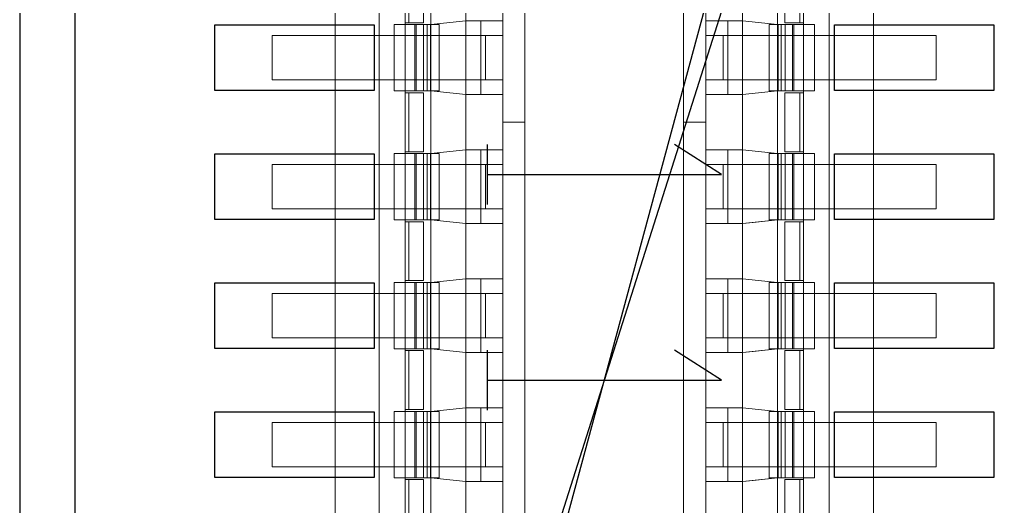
# Model space of a CAD drawing. Header units: millimetres. Extents: x 17 to 508, y 150 to 618.
# Drawn here: x 155.75 to 161.13, y 316.97 to 319.61 of the extents above; entities that cross this region are included whole.
import ezdxf

# ---------------------------------------------------------------- set-up
doc = ezdxf.new("R2010")
doc.units = ezdxf.units.MM
doc.linetypes.add('HIDDEN', pattern=[1.905, 1.27, -0.635])
for name, color, linetype in [('c_layer1', 7, 'Continuous'), ('gbr-dxf_layer0', 7, 'Continuous'), ('gbr-outline-dxf_layer1', 2, 'Continuous'), ('susa-b_layer0', 1, 'Continuous')]:
    doc.layers.add(name, color=color, linetype=linetype)
doc.layers.add('SPT', color=6, linetype='Continuous', lineweight=25)

msp = doc.modelspace()

# ---------------------------------------------------------------- linework, layer by layer
at = {"color": 7, "linetype": 'Continuous', "lineweight": 18}
for p, q in [((158.4906, 325.1565), (158.4906, 319.0565)), ((159.3506, 325.1565), (159.3506, 319.0565)), ((157.4606, 324.5565), (157.4606, 310.7565)), ((157.7006, 324.5565), (157.7006, 310.7565)), ((160.1406, 324.5565), (160.1406, 310.7565)), ((160.3806, 310.7565), (160.3806, 324.5565)), ((157.8406, 319.9265), (157.8406, 319.5865)), ((157.9806, 319.9265), (157.9806, 319.5865)), ((159.8606, 319.5865), (159.8606, 319.9265)), ((160.0006, 319.9265), (160.0006, 319.5865)), ((158.1706, 319.6065), (158.1706, 319.9065)), ((158.3706, 319.6065), (158.3706, 319.9065)), ((159.4706, 319.6065), (159.4706, 319.9065)), ((159.6706, 319.9065), (159.6706, 319.6065)), ((157.9806, 319.5865), (158.1706, 319.6065)), ((158.1706, 319.2065), (158.1706, 319.6065)), ((158.1706, 319.6065), (158.3706, 319.6065)), ((158.3706, 319.6065), (158.2506, 319.6065)), ((158.3706, 319.6065), (158.3706, 319.2065)), ((158.3706, 319.5965), (158.3706, 319.6065)), ((159.5906, 319.6065), (159.4706, 319.6065)), ((159.4706, 319.6065), (159.6706, 319.6065)), ((159.4706, 319.2065), (159.4706, 319.6065)), ((159.4706, 319.6065), (159.4706, 319.5265)), ((159.4706, 319.5965), (159.4706, 319.6065)), ((159.6706, 319.6065), (159.6706, 319.2065)), ((159.6706, 319.6065), (159.8606, 319.5865)), ((157.7806, 319.5865), (157.9806, 319.5865)), ((157.7806, 319.2265), (157.7806, 319.5865)), ((157.7806, 319.5865), (157.8406, 319.5865)), ((157.8934, 319.5865), (157.9006, 319.5865)), ((157.9806, 319.2265), (157.9806, 319.5865)), ((159.8606, 319.5865), (159.8606, 319.2265)), ((160.0606, 319.5865), (159.8606, 319.5865)), ((159.9406, 319.5865), (159.9479, 319.5865)), ((160.0006, 319.5865), (160.0606, 319.5865)), ((160.0606, 319.5865), (160.0606, 319.2265)), ((157.1206, 319.5265), (157.4606, 319.5265)), ((157.1206, 319.5265), (157.1206, 319.2865)), ((160.7206, 319.5265), (160.3806, 319.5265)), ((160.7206, 319.2865), (160.7206, 319.5265)), ((157.1206, 319.2865), (157.4606, 319.2865)), ((159.4706, 319.2865), (159.4706, 319.2065)), ((160.3806, 319.2865), (160.7206, 319.2865)), ((157.7806, 319.2265), (157.9806, 319.2265)), ((157.8406, 319.2265), (157.8406, 318.8865)), ((157.9006, 319.2265), (157.9606, 319.2265)), ((157.9606, 319.2265), (157.9782, 319.2265)), ((157.9782, 319.2265), (157.9806, 319.2265)), ((158.1706, 319.2065), (157.9806, 319.2265)), ((157.9806, 319.2265), (157.9806, 318.8865)), ((159.8606, 319.2265), (159.6706, 319.2065)), ((160.0606, 319.2265), (159.8606, 319.2265)), ((159.8606, 319.2265), (159.8631, 319.2265)), ((159.8606, 318.8865), (159.8606, 319.2265)), ((159.8631, 319.2265), (159.8806, 319.2265)), ((159.8806, 319.2265), (159.9406, 319.2265)), ((160.0006, 319.2265), (160.0006, 318.8865)), ((158.3706, 319.2065), (158.1706, 319.2065)), ((158.1706, 318.9065), (158.1706, 319.2065)), ((158.3706, 318.9065), (158.3706, 319.2065)), ((159.6706, 319.2065), (159.4706, 319.2065)), ((159.4706, 318.9065), (159.4706, 319.2065)), ((159.6706, 319.2065), (159.6706, 318.9065)), ((158.3706, 319.0565), (158.4906, 319.0565)), ((158.4906, 310.1565), (158.4906, 319.0565)), ((159.4706, 319.0565), (159.3506, 319.0565)), ((159.3506, 310.1565), (159.3506, 319.0565)), ((157.9806, 318.8865), (158.1706, 318.9065)), ((158.1706, 318.5065), (158.1706, 318.9065)), ((158.1706, 318.9065), (158.3706, 318.9065)), ((158.2506, 318.9065), (158.1706, 318.9065)), ((158.3706, 318.9065), (158.3706, 318.5065)), ((158.3706, 318.9065), (158.3706, 318.8965)), ((159.5906, 318.9065), (159.4706, 318.9065)), ((159.4706, 318.9065), (159.6706, 318.9065)), ((159.4706, 318.5065), (159.4706, 318.9065)), ((159.4706, 318.9065), (159.4706, 318.8265)), ((159.4706, 318.9065), (159.4706, 318.8965)), ((159.6706, 318.9065), (159.5906, 318.9065)), ((159.6706, 318.9065), (159.6706, 318.5065)), ((159.6706, 318.9065), (159.8606, 318.8865)), ((157.7806, 318.8865), (157.8406, 318.8865)), ((157.7806, 318.8865), (157.9806, 318.8865)), ((157.7806, 318.5265), (157.7806, 318.8865)), ((157.8406, 318.8865), (157.8934, 318.8865)), ((157.8934, 318.8865), (157.9006, 318.8865)), ((157.9006, 318.8865), (157.9806, 318.8865)), ((157.9606, 318.8865), (157.9006, 318.8865)), ((157.9782, 318.8865), (157.9606, 318.8865)), ((157.9606, 318.8865), (157.9806, 318.8865)), ((157.9806, 318.8865), (157.9782, 318.8865)), ((157.9806, 318.5265), (157.9806, 318.8865)), ((159.8606, 318.8865), (159.8606, 318.5265)), ((160.0606, 318.8865), (159.8606, 318.8865)), ((159.8606, 318.8865), (159.9406, 318.8865)), ((159.8606, 318.8865), (159.901, 318.8865)), ((159.8631, 318.8865), (159.8606, 318.8865)), ((159.8806, 318.8865), (159.8631, 318.8865)), ((159.9406, 318.8865), (159.8806, 318.8865)), ((159.9406, 318.8865), (159.9479, 318.8865)), ((159.9479, 318.8865), (160.0006, 318.8865)), ((160.0006, 318.8865), (160.0606, 318.8865)), ((160.0606, 318.8865), (160.0606, 318.5265)), ((157.1206, 318.8265), (157.4606, 318.8265)), ((157.1206, 318.8265), (157.1206, 318.5865)), ((160.7206, 318.8265), (160.3806, 318.8265)), ((160.7206, 318.5865), (160.7206, 318.8265)), ((157.1206, 318.5865), (157.4606, 318.5865)), ((159.4706, 318.5865), (159.4706, 318.5065)), ((160.3806, 318.5865), (160.7206, 318.5865)), ((157.7806, 318.5265), (157.9806, 318.5265)), ((157.8406, 318.5265), (157.8406, 318.1865)), ((158.1706, 318.5065), (157.9806, 318.5265)), ((157.9806, 318.5265), (157.9806, 318.1865)), ((159.8606, 318.5265), (159.6706, 318.5065)), ((159.7273, 318.5125), (159.8606, 318.5265)), ((160.0606, 318.5265), (159.8606, 318.5265)), ((159.8606, 318.1865), (159.8606, 318.5265)), ((160.0006, 318.5265), (160.0006, 318.1865)), ((158.3706, 318.5065), (158.1706, 318.5065)), ((158.1706, 318.2065), (158.1706, 318.5065)), ((158.3706, 318.5065), (158.3706, 318.2065)), ((159.6706, 318.5065), (159.4706, 318.5065)), ((159.4706, 318.5065), (159.4706, 318.2065)), ((159.6706, 318.5065), (159.6706, 318.2065)), ((157.9806, 318.1865), (158.1706, 318.2065)), ((158.1706, 317.8065), (158.1706, 318.2065)), ((158.1706, 318.2065), (158.3706, 318.2065)), ((158.2506, 318.2065), (158.1706, 318.2065)), ((158.3706, 318.2065), (158.2506, 318.2065)), ((158.3706, 318.2065), (158.3706, 317.8065)), ((158.3706, 318.2065), (158.3706, 318.1965)), ((159.5906, 318.2065), (159.4706, 318.2065)), ((159.4706, 318.2065), (159.6706, 318.2065)), ((159.4706, 317.8065), (159.4706, 318.2065)), ((159.4706, 318.2065), (159.4706, 318.1265)), ((159.4706, 318.2065), (159.4706, 318.1965)), ((159.6706, 318.2065), (159.5906, 318.2065)), ((159.6706, 318.2065), (159.6706, 317.8065)), ((159.6706, 318.2065), (159.8606, 318.1865)), ((157.7806, 318.1865), (157.9806, 318.1865)), ((157.7806, 317.8265), (157.7806, 318.1865)), ((157.7806, 318.1865), (157.8406, 318.1865)), ((157.8406, 318.1865), (157.8934, 318.1865)), ((157.8934, 318.1865), (157.9006, 318.1865)), ((157.9006, 318.1865), (157.9806, 318.1865)), ((157.9606, 318.1865), (157.9006, 318.1865)), ((157.9782, 318.1865), (157.9606, 318.1865)), ((157.9606, 318.1865), (157.9806, 318.1865)), ((157.9806, 318.1865), (157.9782, 318.1865)), ((157.9806, 317.8265), (157.9806, 318.1865)), ((159.8606, 318.1865), (159.8606, 317.8265)), ((160.0606, 318.1865), (159.8606, 318.1865)), ((159.8606, 318.1865), (159.9406, 318.1865)), ((159.8606, 318.1865), (159.901, 318.1865)), ((159.8631, 318.1865), (159.8606, 318.1865)), ((159.8806, 318.1865), (159.8631, 318.1865)), ((159.9406, 318.1865), (159.8806, 318.1865)), ((159.9406, 318.1865), (159.9479, 318.1865)), ((159.9479, 318.1865), (160.0006, 318.1865)), ((160.0006, 318.1865), (160.0606, 318.1865)), ((160.0606, 318.1865), (160.0606, 317.8265)), ((157.1206, 318.1265), (157.4606, 318.1265)), ((157.1206, 318.1265), (157.1206, 317.8865)), ((160.7206, 318.1265), (160.3806, 318.1265)), ((160.7206, 317.8865), (160.7206, 318.1265)), ((157.1206, 317.8865), (157.4606, 317.8865)), ((159.4706, 317.8865), (159.4706, 317.8065)), ((160.3806, 317.8865), (160.7206, 317.8865)), ((157.7806, 317.8265), (157.9806, 317.8265)), ((157.8406, 317.8265), (157.8406, 317.4865)), ((158.1706, 317.8065), (157.9806, 317.8265)), ((157.9806, 317.8265), (157.9806, 317.4865)), ((159.8606, 317.8265), (159.6706, 317.8065)), ((159.7274, 317.8125), (159.8606, 317.8265)), ((160.0606, 317.8265), (159.8606, 317.8265)), ((159.8606, 317.4865), (159.8606, 317.8265)), ((160.0006, 317.8265), (160.0006, 317.4865)), ((158.3706, 317.8065), (158.1706, 317.8065)), ((158.1706, 317.5065), (158.1706, 317.8065)), ((158.3706, 317.8065), (158.3706, 317.5065)), ((159.6706, 317.8065), (159.4706, 317.8065)), ((159.4706, 317.8065), (159.4706, 317.5065)), ((159.6706, 317.8065), (159.6706, 317.5065)), ((157.9806, 317.4865), (158.1706, 317.5065)), ((158.1706, 317.1065), (158.1706, 317.5065)), ((158.1706, 317.5065), (158.3706, 317.5065)), ((158.2506, 317.5065), (158.1706, 317.5065)), ((158.3706, 317.5065), (158.2506, 317.5065)), ((158.3706, 317.5065), (158.3706, 317.1065)), ((158.3706, 317.5065), (158.3706, 317.4965)), ((159.4706, 317.5065), (159.6706, 317.5065)), ((159.4706, 317.1065), (159.4706, 317.5065)), ((159.5906, 317.5065), (159.4706, 317.5065)), ((159.4706, 317.5065), (159.4706, 317.4265)), ((159.4706, 317.5065), (159.4706, 317.4965)), ((159.5938, 317.5065), (159.5906, 317.5065)), ((159.6706, 317.5065), (159.6387, 317.5065)), ((159.6706, 317.5065), (159.6706, 317.1065)), ((159.6706, 317.5065), (159.8606, 317.4865)), ((157.7806, 317.4865), (157.8406, 317.4865)), ((157.7806, 317.4865), (157.9806, 317.4865)), ((157.7806, 317.1265), (157.7806, 317.4865)), ((157.8406, 317.4865), (157.8934, 317.4865)), ((157.8934, 317.4865), (157.9006, 317.4865)), ((157.9006, 317.4865), (157.9806, 317.4865)), ((157.9606, 317.4865), (157.9006, 317.4865)), ((157.9782, 317.4865), (157.9606, 317.4865)), ((157.9606, 317.4865), (157.9806, 317.4865)), ((157.9806, 317.4865), (157.9782, 317.4865)), ((157.9806, 317.1265), (157.9806, 317.4865)), ((159.8606, 317.4865), (159.8606, 317.1265)), ((159.8606, 317.4865), (159.9406, 317.4865)), ((160.0606, 317.4865), (159.8606, 317.4865)), ((159.8606, 317.4865), (159.901, 317.4865)), ((159.8631, 317.4865), (159.8606, 317.4865)), ((159.8806, 317.4865), (159.8631, 317.4865)), ((159.9406, 317.4865), (159.8806, 317.4865)), ((159.9406, 317.4865), (159.9479, 317.4865)), ((159.9479, 317.4865), (160.0006, 317.4865)), ((160.0006, 317.4865), (160.0606, 317.4865)), ((160.0606, 317.4865), (160.0606, 317.1265)), ((157.1206, 317.4265), (157.4606, 317.4265)), ((157.1206, 317.4265), (157.1206, 317.1865)), ((160.7206, 317.4265), (160.3806, 317.4265)), ((160.7206, 317.1865), (160.7206, 317.4265)), ((157.1206, 317.1865), (157.4606, 317.1865)), ((159.4706, 317.1865), (159.4706, 317.1065)), ((160.3806, 317.1865), (160.7206, 317.1865)), ((157.7806, 317.1265), (157.9806, 317.1265)), ((157.8406, 317.1265), (157.8406, 316.7865)), ((158.1706, 317.1065), (157.9806, 317.1265)), ((157.9806, 317.1265), (157.9806, 316.7865)), ((159.8606, 317.1265), (159.6706, 317.1065)), ((159.7274, 317.1125), (159.8606, 317.1265)), ((160.0606, 317.1265), (159.8606, 317.1265)), ((159.8606, 316.7865), (159.8606, 317.1265)), ((160.0006, 317.1265), (160.0006, 316.7865)), ((158.3706, 317.1065), (158.1706, 317.1065)), ((158.1706, 316.8065), (158.1706, 317.1065)), ((158.3706, 317.1065), (158.3706, 316.8065)), ((159.6706, 317.1065), (159.4706, 317.1065)), ((159.4706, 317.1065), (159.4706, 316.8065)), ((159.6706, 317.1065), (159.6706, 316.8065))]:
    msp.add_line(p, q, dxfattribs=at)
at = {"color": 7, "linetype": 'HIDDEN', "lineweight": 18}
for p, q in [((157.8606, 319.9165), (157.8606, 319.5965)), ((157.9406, 319.5965), (157.9406, 319.9165)), ((159.9006, 319.5965), (159.9006, 319.9165)), ((159.9806, 319.9165), (159.9806, 319.5965)), ((157.8606, 319.5965), (157.8406, 319.5965)), ((157.8406, 319.5965), (157.9406, 319.5965)), ((157.8606, 319.5965), (157.9406, 319.5965)), ((158.1706, 319.6065), (157.9806, 319.5865)), ((158.2506, 319.6065), (158.1706, 319.6065)), ((158.1706, 319.2065), (158.1706, 319.6065)), ((158.2506, 319.2065), (158.2506, 319.6065)), ((158.2506, 319.6065), (158.2506, 319.5265)), ((159.6706, 319.6065), (159.5906, 319.6065)), ((159.5906, 319.6065), (159.5906, 319.2065)), ((159.5906, 319.5265), (159.5906, 319.6065)), ((159.6706, 319.6065), (159.6706, 319.2065)), ((159.9806, 319.5965), (159.9006, 319.5965)), ((160.0006, 319.5965), (159.9006, 319.5965)), ((160.0006, 319.5965), (159.9806, 319.5965)), ((157.8406, 319.5865), (157.8934, 319.5865)), ((157.8406, 319.5865), (157.8406, 319.2265)), ((157.8406, 319.5865), (157.8406, 319.2324)), ((157.8934, 319.2265), (157.8934, 319.5865)), ((157.9006, 319.5865), (157.9806, 319.5865)), ((157.9606, 319.5865), (157.9006, 319.5865)), ((157.9006, 319.5865), (157.9403, 319.5865)), ((157.9006, 319.2265), (157.9006, 319.5865)), ((157.9403, 319.5865), (158.0256, 319.5865)), ((157.9403, 319.5865), (157.9403, 319.2265)), ((157.9782, 319.5865), (157.9606, 319.5865)), ((157.9606, 319.5865), (157.9606, 319.2265)), ((158.0256, 319.5865), (157.9782, 319.5865)), ((157.9782, 319.5865), (157.9782, 319.2265)), ((157.9806, 319.2265), (157.9806, 319.5865)), ((157.9806, 319.5865), (158.0256, 319.5865)), ((157.9806, 319.5865), (157.9806, 319.2265)), ((158.0256, 319.2265), (158.0256, 319.5865)), ((159.8156, 319.5865), (159.901, 319.5865)), ((159.8631, 319.5865), (159.8156, 319.5865)), ((159.8156, 319.5865), (159.8156, 319.2265)), ((159.8156, 319.5865), (159.8606, 319.5865)), ((159.8606, 319.5865), (159.9406, 319.5865)), ((159.8606, 319.5865), (159.8606, 319.2265)), ((159.8606, 319.5865), (159.8606, 319.2265)), ((159.8806, 319.5865), (159.8631, 319.5865)), ((159.8631, 319.2265), (159.8631, 319.5865)), ((159.9406, 319.5865), (159.8806, 319.5865)), ((159.8806, 319.2265), (159.8806, 319.5865)), ((159.901, 319.5865), (159.9406, 319.5865)), ((159.901, 319.2265), (159.901, 319.5865)), ((159.9406, 319.5865), (159.9406, 319.2265)), ((159.9479, 319.5865), (160.0006, 319.5865)), ((159.9479, 319.5865), (159.9479, 319.2265)), ((160.0006, 319.2265), (160.0006, 319.5865)), ((160.0006, 319.5865), (160.0006, 319.2265)), ((160.0606, 319.2265), (160.0606, 319.5865)), ((158.1706, 319.5265), (157.4606, 319.5265)), ((158.2506, 319.5265), (158.1706, 319.5265)), ((158.1706, 319.2865), (158.1706, 319.5265)), ((158.3706, 319.5265), (158.2506, 319.5265)), ((158.276, 319.5265), (158.3706, 319.5265)), ((158.276, 319.2865), (158.276, 319.5265)), ((159.5906, 319.5265), (159.4706, 319.5265)), ((159.5653, 319.5265), (159.5653, 319.2865)), ((159.6706, 319.5265), (159.5906, 319.5265)), ((160.3806, 319.5265), (159.6706, 319.5265)), ((159.6706, 319.5265), (159.6706, 319.2865)), ((159.6706, 319.2865), (159.6706, 319.5265)), ((160.7206, 319.2865), (160.7206, 319.5265)), ((157.4606, 319.2865), (157.1206, 319.2865)), ((157.4606, 319.2865), (158.1706, 319.2865)), ((158.1706, 319.2865), (158.2506, 319.2865)), ((158.2506, 319.2865), (158.3706, 319.2865)), ((158.2506, 319.2865), (158.2506, 319.2065)), ((159.4706, 319.2865), (159.5906, 319.2865)), ((159.5906, 319.2065), (159.5906, 319.2865)), ((159.5906, 319.2865), (159.6706, 319.2865)), ((159.6706, 319.2865), (160.3806, 319.2865)), ((160.7206, 319.2865), (160.3806, 319.2865)), ((157.8406, 319.2265), (157.7806, 319.2265)), ((157.8934, 319.2265), (157.8406, 319.2265)), ((157.9406, 319.2165), (157.8406, 319.2165)), ((157.8406, 319.2165), (157.8606, 319.2165)), ((157.8606, 319.2165), (157.8606, 318.8965)), ((157.9406, 319.2165), (157.8606, 319.2165)), ((157.9403, 319.2265), (157.8934, 319.2265)), ((157.9806, 319.2265), (157.9006, 319.2265)), ((158.0256, 319.2265), (157.9403, 319.2265)), ((157.9406, 318.8965), (157.9406, 319.2165)), ((157.9806, 319.2265), (158.0256, 319.2265)), ((159.8156, 319.2265), (159.8606, 319.2265)), ((159.901, 319.2265), (159.8156, 319.2265)), ((159.9406, 319.2265), (159.8606, 319.2265)), ((160.0006, 319.2165), (159.9006, 319.2165)), ((159.9006, 318.8965), (159.9006, 319.2165)), ((159.9006, 319.2165), (159.9806, 319.2165)), ((159.9479, 319.2265), (159.901, 319.2265)), ((160.0006, 319.2265), (159.9479, 319.2265)), ((159.9806, 319.2165), (159.9806, 318.8965)), ((160.0006, 319.2165), (159.9806, 319.2165)), ((160.0606, 319.2265), (160.0006, 319.2265)), ((158.1706, 319.2065), (158.2506, 319.2065)), ((158.2506, 319.2065), (158.3706, 319.2065)), ((159.4706, 319.2065), (159.5906, 319.2065)), ((159.5906, 319.2065), (159.6706, 319.2065)), ((157.8406, 318.8965), (157.9406, 318.8965)), ((158.1706, 318.5065), (158.1706, 318.9065)), ((158.1706, 318.5065), (158.1706, 318.9065)), ((158.2506, 318.5065), (158.2506, 318.9065)), ((158.2506, 318.9065), (158.2506, 318.8265)), ((159.5906, 318.9065), (159.5906, 318.5065)), ((159.5906, 318.8265), (159.5906, 318.9065)), ((159.6706, 318.9065), (159.6706, 318.5065)), ((159.6706, 318.9065), (159.6706, 318.5065)), ((159.8606, 318.8865), (159.6706, 318.9065)), ((160.0006, 318.8965), (159.9006, 318.8965)), ((157.8406, 318.8865), (157.8406, 318.5265)), ((157.8406, 318.8865), (157.8406, 318.5324)), ((157.8934, 318.5265), (157.8934, 318.8865)), ((157.9006, 318.8865), (157.9403, 318.8865)), ((157.9006, 318.5265), (157.9006, 318.8865)), ((157.9403, 318.8865), (157.9606, 318.8865)), ((157.9403, 318.8865), (157.9403, 318.5265)), ((157.9606, 318.8865), (157.9606, 318.5265)), ((157.9782, 318.8865), (157.9782, 318.5265)), ((158.0256, 318.8865), (157.9806, 318.8865)), ((157.9806, 318.5265), (157.9806, 318.8865)), ((158.0256, 318.5265), (158.0256, 318.8865)), ((159.8156, 318.8865), (159.8606, 318.8865)), ((159.8156, 318.8865), (159.8156, 318.5265)), ((159.8606, 318.8865), (159.8606, 318.5265)), ((159.8631, 318.5265), (159.8631, 318.8865)), ((159.8806, 318.5265), (159.8806, 318.8865)), ((159.901, 318.8865), (159.9406, 318.8865)), ((159.901, 318.5265), (159.901, 318.8865)), ((159.9406, 318.8865), (159.9406, 318.5265)), ((159.9479, 318.8865), (159.9479, 318.5265)), ((160.0006, 318.5265), (160.0006, 318.8865)), ((160.0006, 318.8865), (160.0006, 318.5265)), ((160.0606, 318.5265), (160.0606, 318.8865)), ((158.1706, 318.8265), (157.4606, 318.8265)), ((158.2506, 318.8265), (158.1706, 318.8265)), ((158.1706, 318.5865), (158.1706, 318.8265)), ((158.3706, 318.8265), (158.2506, 318.8265)), ((158.276, 318.8265), (158.3706, 318.8265)), ((158.276, 318.5865), (158.276, 318.8265)), ((159.5906, 318.8265), (159.4706, 318.8265)), ((159.5653, 318.8265), (159.5653, 318.5865)), ((159.6706, 318.8265), (159.5906, 318.8265)), ((160.3806, 318.8265), (159.6706, 318.8265)), ((159.6706, 318.8265), (159.6706, 318.5865)), ((160.7206, 318.5865), (160.7206, 318.8265)), ((157.4606, 318.5865), (157.1206, 318.5865)), ((157.4606, 318.5865), (158.1706, 318.5865)), ((158.1706, 318.5865), (158.2506, 318.5865)), ((158.2506, 318.5865), (158.3706, 318.5865)), ((158.2506, 318.5065), (158.2506, 318.5865)), ((159.4706, 318.5865), (159.5906, 318.5865)), ((159.5906, 318.5065), (159.5906, 318.5865)), ((159.5906, 318.5865), (159.6706, 318.5865)), ((159.6706, 318.5865), (160.3806, 318.5865)), ((160.7206, 318.5865), (160.3806, 318.5865)), ((157.8406, 318.5265), (157.7806, 318.5265)), ((157.8934, 318.5265), (157.8406, 318.5265)), ((157.9403, 318.5265), (157.8934, 318.5265)), ((157.9806, 318.5265), (157.9006, 318.5265)), ((157.9006, 318.5265), (157.9606, 318.5265)), ((158.0256, 318.5265), (157.9403, 318.5265)), ((157.9606, 318.5265), (157.9782, 318.5265)), ((157.9782, 318.5265), (158.0256, 318.5265)), ((158.0256, 318.5265), (157.9806, 318.5265)), ((159.8156, 318.5265), (159.8631, 318.5265)), ((159.901, 318.5265), (159.8156, 318.5265)), ((159.8606, 318.5265), (159.8156, 318.5265)), ((159.9406, 318.5265), (159.8606, 318.5265)), ((159.8631, 318.5265), (159.8806, 318.5265)), ((159.8806, 318.5265), (159.9406, 318.5265)), ((159.9479, 318.5265), (159.901, 318.5265)), ((160.0006, 318.5265), (159.9479, 318.5265)), ((160.0606, 318.5265), (160.0006, 318.5265)), ((157.8406, 318.5165), (157.9406, 318.5165)), ((157.8606, 318.1965), (157.8606, 318.5165)), ((157.9406, 318.5165), (157.9406, 318.1965)), ((158.1706, 318.5065), (158.2506, 318.5065)), ((158.2506, 318.5065), (158.3706, 318.5065)), ((159.4706, 318.5065), (159.5906, 318.5065)), ((159.5906, 318.5065), (159.6706, 318.5065)), ((159.6706, 318.5065), (159.7273, 318.5125)), ((159.9006, 318.5165), (160.0006, 318.5165)), ((159.9006, 318.5165), (159.9006, 318.1965)), ((159.9806, 318.1965), (159.9806, 318.5165)), ((157.9406, 318.1965), (157.8406, 318.1965)), ((158.1706, 317.8065), (158.1706, 318.2065)), ((158.1706, 317.8065), (158.1706, 318.2065)), ((158.2506, 317.8065), (158.2506, 318.2065)), ((158.2506, 318.2065), (158.2506, 318.1265)), ((159.5906, 318.2065), (159.5906, 317.8065)), ((159.5906, 318.1265), (159.5906, 318.2065)), ((159.6706, 318.2065), (159.6706, 317.8065)), ((159.6706, 318.2065), (159.6706, 317.8065)), ((159.8606, 318.1865), (159.6706, 318.2065)), ((159.9006, 318.1965), (160.0006, 318.1965)), ((159.9006, 318.1965), (159.9806, 318.1965)), ((157.8406, 318.1865), (157.8406, 317.8265)), ((157.8406, 318.1865), (157.8406, 317.8324)), ((157.8934, 317.8265), (157.8934, 318.1865)), ((157.9006, 318.1865), (157.9403, 318.1865)), ((157.9006, 317.8265), (157.9006, 318.1865)), ((157.9403, 318.1865), (157.9606, 318.1865)), ((157.9403, 318.1865), (157.9403, 317.8265)), ((157.9606, 318.1865), (157.9606, 317.8265)), ((157.9782, 318.1865), (157.9782, 317.8265)), ((158.0256, 318.1865), (157.9806, 318.1865)), ((157.9806, 317.8265), (157.9806, 318.1865)), ((158.0256, 317.8265), (158.0256, 318.1865)), ((159.8156, 318.1865), (159.8606, 318.1865)), ((159.8156, 318.1865), (159.8156, 317.8265)), ((159.8606, 318.1865), (159.8606, 317.8265)), ((159.8631, 317.8265), (159.8631, 318.1865)), ((159.8806, 317.8265), (159.8806, 318.1865)), ((159.901, 318.1865), (159.9406, 318.1865)), ((159.901, 317.8265), (159.901, 318.1865)), ((159.9406, 318.1865), (159.9406, 317.8265)), ((159.9479, 318.1865), (159.9479, 317.8265)), ((160.0006, 317.8265), (160.0006, 318.1865)), ((160.0006, 318.1865), (160.0006, 317.8265)), ((160.0606, 317.8265), (160.0606, 318.1865)), ((158.1706, 318.1265), (157.4606, 318.1265)), ((158.2506, 318.1265), (158.1706, 318.1265)), ((158.1706, 317.8865), (158.1706, 318.1265)), ((158.3706, 318.1265), (158.2506, 318.1265)), ((158.276, 318.1265), (158.3706, 318.1265)), ((158.276, 317.8865), (158.276, 318.1265)), ((159.5906, 318.1265), (159.4706, 318.1265)), ((159.5653, 318.1265), (159.5653, 317.8865)), ((159.6706, 318.1265), (159.5906, 318.1265)), ((160.3806, 318.1265), (159.6706, 318.1265)), ((159.6706, 318.1265), (159.6706, 317.8865)), ((160.7206, 317.8865), (160.7206, 318.1265)), ((157.4606, 317.8865), (157.1206, 317.8865)), ((157.4606, 317.8865), (158.1706, 317.8865)), ((158.1706, 317.8865), (158.2506, 317.8865)), ((158.2506, 317.8865), (158.3706, 317.8865)), ((158.2506, 317.8065), (158.2506, 317.8865)), ((159.4706, 317.8865), (159.5906, 317.8865)), ((159.5906, 317.8065), (159.5906, 317.8865)), ((159.5906, 317.8865), (159.6706, 317.8865)), ((159.6706, 317.8865), (160.3806, 317.8865)), ((160.7206, 317.8865), (160.3806, 317.8865)), ((157.8406, 317.8265), (157.7806, 317.8265)), ((157.8934, 317.8265), (157.8406, 317.8265)), ((157.9403, 317.8265), (157.8934, 317.8265)), ((157.9806, 317.8265), (157.9006, 317.8265)), ((157.9006, 317.8265), (157.9606, 317.8265)), ((158.0256, 317.8265), (157.9403, 317.8265)), ((157.9606, 317.8265), (157.9782, 317.8265)), ((157.9782, 317.8265), (158.0256, 317.8265)), ((158.0256, 317.8265), (157.9806, 317.8265)), ((159.8156, 317.8265), (159.8631, 317.8265)), ((159.901, 317.8265), (159.8156, 317.8265)), ((159.8606, 317.8265), (159.8156, 317.8265)), ((159.9406, 317.8265), (159.8606, 317.8265)), ((159.8631, 317.8265), (159.8806, 317.8265)), ((159.8806, 317.8265), (159.9406, 317.8265)), ((159.9479, 317.8265), (159.901, 317.8265)), ((160.0006, 317.8265), (159.9479, 317.8265)), ((160.0606, 317.8265), (160.0006, 317.8265)), ((157.9406, 317.8165), (157.8406, 317.8165)), ((157.8606, 317.4965), (157.8606, 317.8165)), ((157.9406, 317.8165), (157.9406, 317.4965)), ((158.1706, 317.8065), (158.2506, 317.8065)), ((158.2506, 317.8065), (158.3706, 317.8065)), ((159.4706, 317.8065), (159.5906, 317.8065)), ((159.5906, 317.8065), (159.6706, 317.8065)), ((159.6706, 317.8065), (159.7274, 317.8125)), ((159.9006, 317.8165), (160.0006, 317.8165)), ((159.9006, 317.8165), (159.9006, 317.4965)), ((159.9806, 317.4965), (159.9806, 317.8165)), ((157.9406, 317.4965), (157.8406, 317.4965)), ((158.1706, 317.1065), (158.1706, 317.5065)), ((158.1706, 317.1065), (158.1706, 317.5065)), ((158.2506, 317.1065), (158.2506, 317.5065)), ((158.2506, 317.5065), (158.2506, 317.4265)), ((158.3687, 317.5065), (158.3706, 317.5065)), ((159.5906, 317.5065), (159.5906, 317.1065)), ((159.5906, 317.4265), (159.5906, 317.5065)), ((159.6706, 317.5065), (159.6706, 317.1065)), ((159.6706, 317.5065), (159.6706, 317.1065)), ((159.8606, 317.4865), (159.6706, 317.5065)), ((160.0006, 317.4965), (159.9006, 317.4965)), ((157.8406, 317.4865), (157.8406, 317.1265)), ((157.8406, 317.4865), (157.8406, 317.1324)), ((157.8934, 317.1265), (157.8934, 317.4865)), ((157.9006, 317.4865), (157.9403, 317.4865)), ((157.9006, 317.1265), (157.9006, 317.4865)), ((157.9403, 317.4865), (157.9606, 317.4865)), ((157.9403, 317.4865), (157.9403, 317.1265)), ((157.9606, 317.4865), (157.9606, 317.1265)), ((157.9782, 317.4865), (157.9782, 317.1265)), ((158.0256, 317.4865), (157.9806, 317.4865)), ((157.9806, 317.1265), (157.9806, 317.4865)), ((158.0256, 317.1265), (158.0256, 317.4865)), ((159.8156, 317.4865), (159.8606, 317.4865)), ((159.8156, 317.4865), (159.8156, 317.1265)), ((159.8606, 317.4865), (159.8606, 317.1265)), ((159.8631, 317.1265), (159.8631, 317.4865)), ((159.8806, 317.1265), (159.8806, 317.4865)), ((159.901, 317.4865), (159.9406, 317.4865)), ((159.901, 317.1265), (159.901, 317.4865)), ((159.9406, 317.4865), (159.9406, 317.1265)), ((159.9479, 317.4865), (159.9479, 317.1265)), ((160.0006, 317.1265), (160.0006, 317.4865)), ((160.0006, 317.4865), (160.0006, 317.1265)), ((160.0606, 317.1265), (160.0606, 317.4865)), ((158.1706, 317.4265), (157.4606, 317.4265)), ((158.2506, 317.4265), (158.1706, 317.4265)), ((158.1706, 317.1865), (158.1706, 317.4265)), ((158.3706, 317.4265), (158.2506, 317.4265)), ((158.276, 317.4265), (158.3706, 317.4265)), ((158.276, 317.1865), (158.276, 317.4265)), ((159.5906, 317.4265), (159.4706, 317.4265)), ((159.5653, 317.4265), (159.5653, 317.1865)), ((159.6706, 317.4265), (159.5906, 317.4265)), ((160.3806, 317.4265), (159.6706, 317.4265)), ((159.6706, 317.4265), (159.6706, 317.1865)), ((160.7206, 317.1865), (160.7206, 317.4265)), ((157.4606, 317.1865), (157.1206, 317.1865)), ((157.4606, 317.1865), (158.1706, 317.1865)), ((158.1706, 317.1865), (158.2506, 317.1865)), ((158.2506, 317.1865), (158.3706, 317.1865)), ((158.2506, 317.1065), (158.2506, 317.1865)), ((159.4706, 317.1865), (159.5906, 317.1865)), ((159.5906, 317.1065), (159.5906, 317.1865)), ((159.5906, 317.1865), (159.6706, 317.1865)), ((159.6706, 317.1865), (160.3806, 317.1865)), ((160.7206, 317.1865), (160.3806, 317.1865)), ((157.8406, 317.1265), (157.7806, 317.1265)), ((157.8934, 317.1265), (157.8406, 317.1265)), ((157.9403, 317.1265), (157.8934, 317.1265)), ((157.9806, 317.1265), (157.9006, 317.1265)), ((157.9006, 317.1265), (157.9606, 317.1265)), ((158.0256, 317.1265), (157.9403, 317.1265)), ((157.9606, 317.1265), (157.9782, 317.1265)), ((157.9782, 317.1265), (158.0256, 317.1265)), ((158.0256, 317.1265), (157.9806, 317.1265)), ((159.8156, 317.1265), (159.8631, 317.1265)), ((159.901, 317.1265), (159.8156, 317.1265)), ((159.8606, 317.1265), (159.8156, 317.1265)), ((159.9406, 317.1265), (159.8606, 317.1265)), ((159.8631, 317.1265), (159.8806, 317.1265)), ((159.8806, 317.1265), (159.9406, 317.1265)), ((159.9479, 317.1265), (159.901, 317.1265)), ((160.0006, 317.1265), (159.9479, 317.1265)), ((160.0606, 317.1265), (160.0006, 317.1265)), ((157.9406, 317.1165), (157.8406, 317.1165)), ((157.8606, 316.7965), (157.8606, 317.1165)), ((157.9406, 317.1165), (157.9406, 316.7965)), ((158.1706, 317.1065), (158.2506, 317.1065)), ((158.2506, 317.1065), (158.3706, 317.1065)), ((159.4706, 317.1065), (159.5906, 317.1065)), ((159.5906, 317.1065), (159.6706, 317.1065)), ((159.6706, 317.1065), (159.7274, 317.1125)), ((159.9006, 317.1165), (160.0006, 317.1165)), ((159.9006, 317.1165), (159.9006, 316.7965)), ((159.9806, 316.7965), (159.9806, 317.1165))]:
    msp.add_line(p, q, dxfattribs=at)
at = {"color": 7, "linetype": 'Continuous', "lineweight": 18}
for points, knots in [([(158.1706, 319.6065), (158.223, 319.6065), (158.275, 319.6065), (158.3491, 319.6065), (158.3706, 319.6065), (158.3706, 319.6065)], [0, 0, 0, 0, 0.5, 0.5, 1, 1, 1, 1]), ([(158.3706, 319.2065), (158.3706, 319.2065), (158.3491, 319.2065), (158.275, 319.2065), (158.223, 319.2065), (158.1706, 319.2065)], [0, 0, 0, 0, 0.5, 0.5, 1, 1, 1, 1]), ([(159.6706, 319.2065), (159.6531, 319.2065), (159.6185, 319.2065), (159.5695, 319.2065), (159.5215, 319.2065), (159.4784, 319.2065), (159.4732, 319.2065), (159.4706, 319.2065)], [0, 0, 0, 0, 0.167535, 0.330448, 0.500633, 0.74883, 1, 1, 1, 1]), ([(158.1706, 318.9065), (158.1882, 318.9065), (158.2228, 318.9065), (158.2718, 318.9065), (158.3198, 318.9065), (158.3628, 318.9065), (158.368, 318.9065), (158.3706, 318.9065)], [0, 0, 0, 0, 0.167535, 0.330448, 0.500633, 0.74883, 1, 1, 1, 1]), ([(157.9006, 318.5265), (157.9018, 318.5265), (157.9042, 318.5265), (157.9227, 318.5265), (157.9488, 318.5265), (157.9699, 318.5265), (157.9806, 318.5265)], [0, 0, 0, 0, 0.250122, 0.499643, 0.745109, 1, 1, 1, 1]), ([(158.3706, 318.5065), (158.3695, 318.5065), (158.3671, 318.5065), (158.3461, 318.5065), (158.3086, 318.5065), (158.2498, 318.5065), (158.1971, 318.5065), (158.1706, 318.5065)], [0, 0, 0, 0, 0.167645, 0.330557, 0.500654, 0.748951, 1, 1, 1, 1]), ([(158.1706, 318.5065), (158.1811, 318.5065), (158.2021, 318.5065), (158.2283, 318.5065), (158.2473, 318.5065), (158.2495, 318.5065), (158.2506, 318.5065)], [0, 0, 0, 0, 0.249783, 0.499566, 0.744391, 1, 1, 1, 1]), ([(159.6706, 318.5065), (159.6183, 318.5065), (159.5662, 318.5065), (159.4922, 318.5065), (159.4706, 318.5065), (159.4706, 318.5065)], [0, 0, 0, 0, 0.5, 0.5, 1, 1, 1, 1]), ([(158.1706, 318.2065), (158.1882, 318.2065), (158.2228, 318.2065), (158.2718, 318.2065), (158.3198, 318.2065), (158.3628, 318.2065), (158.368, 318.2065), (158.3706, 318.2065)], [0, 0, 0, 0, 0.167535, 0.330448, 0.500633, 0.74883, 1, 1, 1, 1]), ([(159.4706, 318.2065), (159.4706, 318.2065), (159.4922, 318.2065), (159.5662, 318.2065), (159.6183, 318.2065), (159.6706, 318.2065)], [0, 0, 0, 0, 0.5, 0.5, 1, 1, 1, 1]), ([(157.9006, 317.8265), (157.9018, 317.8265), (157.9042, 317.8265), (157.9227, 317.8265), (157.9488, 317.8265), (157.9699, 317.8265), (157.9806, 317.8265)], [0, 0, 0, 0, 0.250122, 0.499643, 0.745109, 1, 1, 1, 1]), ([(158.3706, 317.8065), (158.3695, 317.8065), (158.3671, 317.8065), (158.3461, 317.8065), (158.3086, 317.8065), (158.2498, 317.8065), (158.1971, 317.8065), (158.1706, 317.8065)], [0, 0, 0, 0, 0.167645, 0.330557, 0.500654, 0.748951, 1, 1, 1, 1]), ([(158.1706, 317.8065), (158.1811, 317.8065), (158.2021, 317.8065), (158.2283, 317.8065), (158.2473, 317.8065), (158.2495, 317.8065), (158.2506, 317.8065)], [0, 0, 0, 0, 0.249783, 0.499566, 0.744391, 1, 1, 1, 1]), ([(159.6706, 317.8065), (159.6183, 317.8065), (159.5662, 317.8065), (159.4922, 317.8065), (159.4706, 317.8065), (159.4706, 317.8065)], [0, 0, 0, 0, 0.5, 0.5, 1, 1, 1, 1]), ([(158.1706, 317.5065), (158.1969, 317.5065), (158.2493, 317.5065), (158.3153, 317.5065), (158.3601, 317.5065), (158.3659, 317.5065), (158.3687, 317.5065)], [0, 0, 0, 0, 0.258401, 0.516843, 0.775245, 1, 1, 1, 1]), ([(159.4706, 317.5065), (159.4706, 317.5065), (159.4922, 317.5065), (159.5662, 317.5065), (159.6183, 317.5065), (159.6706, 317.5065)], [0, 0, 0, 0, 0.5, 0.5, 1, 1, 1, 1]), ([(157.9006, 317.1265), (157.9018, 317.1265), (157.9042, 317.1265), (157.9227, 317.1265), (157.9488, 317.1265), (157.9699, 317.1265), (157.9806, 317.1265)], [0, 0, 0, 0, 0.250122, 0.499643, 0.745109, 1, 1, 1, 1]), ([(158.3706, 317.1065), (158.3695, 317.1065), (158.3671, 317.1065), (158.3461, 317.1065), (158.3086, 317.1065), (158.2498, 317.1065), (158.1971, 317.1065), (158.1706, 317.1065)], [0, 0, 0, 0, 0.167645, 0.330557, 0.500654, 0.748951, 1, 1, 1, 1]), ([(158.1706, 317.1065), (158.1811, 317.1065), (158.2021, 317.1065), (158.2283, 317.1065), (158.2473, 317.1065), (158.2495, 317.1065), (158.2506, 317.1065)], [0, 0, 0, 0, 0.249783, 0.499566, 0.744391, 1, 1, 1, 1]), ([(159.6706, 317.1065), (159.6183, 317.1065), (159.5662, 317.1065), (159.4922, 317.1065), (159.4706, 317.1065), (159.4706, 317.1065)], [0, 0, 0, 0, 0.5, 0.5, 1, 1, 1, 1])]:
    msp.add_open_spline(points, degree=3, knots=knots, dxfattribs=at)
at = {"color": 7, "linetype": 'HIDDEN', "lineweight": 18}
for points in [[(158.2506, 319.6065), (158.2506, 319.6065), (158.2125, 319.6065), (158.1706, 319.6065)], [(157.8406, 319.5865), (157.8682, 319.5865), (157.9238, 319.5865), (157.9806, 319.5865)], [(157.8406, 319.5865), (157.8428, 319.5865), (157.8472, 319.5865), (157.878, 319.5865), (157.8934, 319.5865)], [(157.9806, 319.5865), (157.9388, 319.5865), (157.9006, 319.5865), (157.9006, 319.5865)], [(157.9606, 319.5865), (157.9606, 319.5865), (157.9671, 319.5865), (157.9782, 319.5865)], [(159.8631, 319.5865), (159.868, 319.5865), (159.8779, 319.5865), (159.8797, 319.5865), (159.8806, 319.5865)], [(160.0006, 319.5865), (159.9984, 319.5865), (159.9941, 319.5865), (159.9633, 319.5865), (159.9479, 319.5865)], [(157.8406, 319.2265), (157.8406, 319.2265), (157.86, 319.2265), (157.8934, 319.2265)], [(157.9006, 319.2265), (157.9006, 319.2265), (157.9388, 319.2265), (157.9806, 319.2265)], [(157.9782, 319.2265), (157.9671, 319.2265), (157.9606, 319.2265), (157.9606, 319.2265)], [(159.8806, 319.2265), (159.8797, 319.2265), (159.8779, 319.2265), (159.868, 319.2265), (159.8631, 319.2265)], [(159.9479, 319.2265), (159.9633, 319.2265), (159.9941, 319.2265), (159.9984, 319.2265), (160.0006, 319.2265)], [(158.1706, 319.2065), (158.2125, 319.2065), (158.2506, 319.2065), (158.2506, 319.2065)], [(159.6706, 318.9065), (159.6288, 318.9065), (159.5906, 318.9065), (159.5906, 318.9065)], [(157.8934, 318.8865), (157.878, 318.8865), (157.8472, 318.8865), (157.8428, 318.8865), (157.8406, 318.8865)], [(157.9606, 318.8865), (157.9616, 318.8865), (157.9634, 318.8865), (157.9733, 318.8865), (157.9782, 318.8865)], [(159.8606, 318.8865), (159.9175, 318.8865), (159.9731, 318.8865), (160.0006, 318.8865)], [(159.9406, 318.8865), (159.9406, 318.8865), (159.9025, 318.8865), (159.8606, 318.8865)], [(159.8631, 318.8865), (159.8742, 318.8865), (159.8806, 318.8865), (159.8806, 318.8865)], [(159.9479, 318.8865), (159.9633, 318.8865), (159.9941, 318.8865), (159.9984, 318.8865), (160.0006, 318.8865)], [(157.9782, 318.5265), (157.9733, 318.5265), (157.9634, 318.5265), (157.9616, 318.5265), (157.9606, 318.5265)], [(159.8806, 318.5265), (159.8806, 318.5265), (159.8742, 318.5265), (159.8631, 318.5265)], [(159.6706, 318.2065), (159.6288, 318.2065), (159.5906, 318.2065), (159.5906, 318.2065)], [(157.8934, 318.1865), (157.878, 318.1865), (157.8472, 318.1865), (157.8428, 318.1865), (157.8406, 318.1865)], [(157.9606, 318.1865), (157.9616, 318.1865), (157.9634, 318.1865), (157.9733, 318.1865), (157.9782, 318.1865)], [(159.8606, 318.1865), (159.9175, 318.1865), (159.9731, 318.1865), (160.0006, 318.1865)], [(159.9406, 318.1865), (159.9406, 318.1865), (159.9025, 318.1865), (159.8606, 318.1865)], [(159.8631, 318.1865), (159.8742, 318.1865), (159.8806, 318.1865), (159.8806, 318.1865)], [(159.9479, 318.1865), (159.9633, 318.1865), (159.9941, 318.1865), (159.9984, 318.1865), (160.0006, 318.1865)], [(157.9782, 317.8265), (157.9733, 317.8265), (157.9634, 317.8265), (157.9616, 317.8265), (157.9606, 317.8265)], [(159.8806, 317.8265), (159.8806, 317.8265), (159.8742, 317.8265), (159.8631, 317.8265)], [(159.6706, 317.5065), (159.6288, 317.5065), (159.5906, 317.5065), (159.5906, 317.5065)], [(157.8934, 317.4865), (157.878, 317.4865), (157.8472, 317.4865), (157.8428, 317.4865), (157.8406, 317.4865)], [(157.9606, 317.4865), (157.9616, 317.4865), (157.9634, 317.4865), (157.9733, 317.4865), (157.9782, 317.4865)], [(159.8606, 317.4865), (159.9175, 317.4865), (159.9731, 317.4865), (160.0006, 317.4865)], [(159.9406, 317.4865), (159.9406, 317.4865), (159.9025, 317.4865), (159.8606, 317.4865)], [(159.8631, 317.4865), (159.8742, 317.4865), (159.8806, 317.4865), (159.8806, 317.4865)], [(159.9479, 317.4865), (159.9633, 317.4865), (159.9941, 317.4865), (159.9984, 317.4865), (160.0006, 317.4865)], [(157.9782, 317.1265), (157.9733, 317.1265), (157.9634, 317.1265), (157.9616, 317.1265), (157.9606, 317.1265)], [(159.8806, 317.1265), (159.8806, 317.1265), (159.8742, 317.1265), (159.8631, 317.1265)]]:
    msp.add_open_spline(points, degree=3, dxfattribs=at)
for points, knots in [([(159.4706, 319.6065), (159.4718, 319.6065), (159.4741, 319.6065), (159.4952, 319.6065), (159.5326, 319.6065), (159.5914, 319.6065), (159.6441, 319.6065), (159.6706, 319.6065)], [0, 0, 0, 0, 0.167645, 0.330557, 0.500654, 0.748951, 1, 1, 1, 1]), ([(159.6706, 319.6065), (159.6602, 319.6065), (159.6392, 319.6065), (159.613, 319.6065), (159.594, 319.6065), (159.5918, 319.6065), (159.5906, 319.6065)], [0, 0, 0, 0, 0.249783, 0.499565, 0.744391, 1, 1, 1, 1]), ([(159.8606, 319.5865), (159.8747, 319.5865), (159.9032, 319.5865), (159.9425, 319.5865), (159.9773, 319.5865), (159.9928, 319.5865), (160.0006, 319.5865)], [0, 0, 0, 0, 0.247822, 0.499846, 0.747883, 1, 1, 1, 1]), ([(159.9406, 319.5865), (159.9394, 319.5865), (159.937, 319.5865), (159.9186, 319.5865), (159.8925, 319.5865), (159.8714, 319.5865), (159.8606, 319.5865)], [0, 0, 0, 0, 0.249783, 0.499565, 0.744391, 1, 1, 1, 1]), ([(159.8606, 319.2265), (159.8711, 319.2265), (159.8921, 319.2265), (159.9183, 319.2265), (159.9373, 319.2265), (159.9395, 319.2265), (159.9406, 319.2265)], [0, 0, 0, 0, 0.250122, 0.499643, 0.745109, 1, 1, 1, 1]), ([(159.5906, 319.2065), (159.5918, 319.2065), (159.5942, 319.2065), (159.6127, 319.2065), (159.6388, 319.2065), (159.6599, 319.2065), (159.6706, 319.2065)], [0, 0, 0, 0, 0.250122, 0.499643, 0.745109, 1, 1, 1, 1]), ([(158.2506, 318.9065), (158.2494, 318.9065), (158.247, 318.9065), (158.2286, 318.9065), (158.2024, 318.9065), (158.1814, 318.9065), (158.1706, 318.9065)], [0, 0, 0, 0, 0.250122, 0.499643, 0.745109, 1, 1, 1, 1]), ([(159.4706, 318.9065), (159.4706, 318.9065), (159.4922, 318.9065), (159.5662, 318.9065), (159.6183, 318.9065), (159.6706, 318.9065)], [0, 0, 0, 0, 0.5, 0.5, 1, 1, 1, 1]), ([(157.8406, 318.8865), (157.8484, 318.8865), (157.8641, 318.8865), (157.8984, 318.8865), (157.9378, 318.8865), (157.9663, 318.8865), (157.9806, 318.8865)], [0, 0, 0, 0, 0.247822, 0.499846, 0.747883, 1, 1, 1, 1]), ([(157.9806, 318.8865), (157.9701, 318.8865), (157.9492, 318.8865), (157.923, 318.8865), (157.904, 318.8865), (157.9018, 318.8865), (157.9006, 318.8865)], [0, 0, 0, 0, 0.250122, 0.499643, 0.745109, 1, 1, 1, 1]), ([(158.2506, 318.2065), (158.2494, 318.2065), (158.247, 318.2065), (158.2286, 318.2065), (158.2024, 318.2065), (158.1814, 318.2065), (158.1706, 318.2065)], [0, 0, 0, 0, 0.250122, 0.499643, 0.745109, 1, 1, 1, 1]), ([(157.8406, 318.1865), (157.8484, 318.1865), (157.8641, 318.1865), (157.8984, 318.1865), (157.9378, 318.1865), (157.9663, 318.1865), (157.9806, 318.1865)], [0, 0, 0, 0, 0.247822, 0.499846, 0.747883, 1, 1, 1, 1]), ([(157.9806, 318.1865), (157.9701, 318.1865), (157.9492, 318.1865), (157.923, 318.1865), (157.904, 318.1865), (157.9018, 318.1865), (157.9006, 318.1865)], [0, 0, 0, 0, 0.250122, 0.499643, 0.745109, 1, 1, 1, 1]), ([(158.2506, 317.5065), (158.2494, 317.5065), (158.247, 317.5065), (158.2286, 317.5065), (158.2024, 317.5065), (158.1814, 317.5065), (158.1706, 317.5065)], [0, 0, 0, 0, 0.250122, 0.499643, 0.745109, 1, 1, 1, 1]), ([(157.8406, 317.4865), (157.8484, 317.4865), (157.8641, 317.4865), (157.8984, 317.4865), (157.9378, 317.4865), (157.9663, 317.4865), (157.9806, 317.4865)], [0, 0, 0, 0, 0.247822, 0.499846, 0.747883, 1, 1, 1, 1]), ([(157.9806, 317.4865), (157.9701, 317.4865), (157.9492, 317.4865), (157.923, 317.4865), (157.904, 317.4865), (157.9018, 317.4865), (157.9006, 317.4865)], [0, 0, 0, 0, 0.250122, 0.499643, 0.745109, 1, 1, 1, 1])]:
    msp.add_open_spline(points, degree=3, knots=knots, dxfattribs=at)
at = {"color": 7, "linetype": 'Continuous', "lineweight": 18}
for points in [[(157.9806, 319.2265), (157.9238, 319.2265), (157.8682, 319.2265), (157.8406, 319.2265)], [(160.0006, 319.2265), (159.9731, 319.2265), (159.9175, 319.2265), (159.8606, 319.2265)], [(157.8406, 318.5265), (157.8428, 318.5265), (157.8472, 318.5265), (157.878, 318.5265), (157.8934, 318.5265)], [(157.9806, 318.5265), (157.9238, 318.5265), (157.8682, 318.5265), (157.8406, 318.5265)], [(159.8606, 318.5265), (159.9025, 318.5265), (159.9406, 318.5265), (159.9406, 318.5265)], [(160.0006, 318.5265), (159.9731, 318.5265), (159.9175, 318.5265), (159.8606, 318.5265)], [(159.9479, 318.5265), (159.9812, 318.5265), (160.0006, 318.5265), (160.0006, 318.5265)], [(159.5906, 318.5065), (159.5906, 318.5065), (159.6288, 318.5065), (159.6706, 318.5065)], [(157.8406, 317.8265), (157.8428, 317.8265), (157.8472, 317.8265), (157.878, 317.8265), (157.8934, 317.8265)], [(157.9806, 317.8265), (157.9238, 317.8265), (157.8682, 317.8265), (157.8406, 317.8265)], [(160.0006, 317.8265), (159.9731, 317.8265), (159.9175, 317.8265), (159.8606, 317.8265)], [(159.8606, 317.8265), (159.9025, 317.8265), (159.9406, 317.8265), (159.9406, 317.8265)], [(159.9479, 317.8265), (159.9812, 317.8265), (160.0006, 317.8265), (160.0006, 317.8265)], [(159.5906, 317.8065), (159.5906, 317.8065), (159.6288, 317.8065), (159.6706, 317.8065)], [(157.9806, 317.1265), (157.9238, 317.1265), (157.8682, 317.1265), (157.8406, 317.1265)], [(157.8406, 317.1265), (157.8428, 317.1265), (157.8472, 317.1265), (157.878, 317.1265), (157.8934, 317.1265)], [(160.0006, 317.1265), (159.9731, 317.1265), (159.9175, 317.1265), (159.8606, 317.1265)], [(159.8606, 317.1265), (159.9025, 317.1265), (159.9406, 317.1265), (159.9406, 317.1265)], [(159.9479, 317.1265), (159.9812, 317.1265), (160.0006, 317.1265), (160.0006, 317.1265)], [(159.5906, 317.1065), (159.5906, 317.1065), (159.6288, 317.1065), (159.6706, 317.1065)]]:
    msp.add_open_spline(points, degree=3, dxfattribs=at)
at = {"layer": 'c_layer1', "color": 1}
for p, q in [((158.2856, 318.9347), (158.2856, 318.61)), ((159.5556, 318.7726), (159.3016, 318.9347)), ((158.2856, 318.7726), (159.5556, 318.7726)), ((158.2856, 317.8191), (158.2856, 317.494)), ((159.5556, 317.6565), (159.3016, 317.8191)), ((158.2856, 317.6565), (159.5556, 317.6565))]:
    msp.add_line(p, q, dxfattribs=at)
for points in [[(156.8089, 319.5844), (157.6725, 319.5844), (157.6725, 319.2288), (156.8089, 319.2288)], [(160.1693, 319.5844), (161.0329, 319.5844), (161.0329, 319.2288), (160.1693, 319.2288)], [(156.8089, 318.8844), (157.6725, 318.8844), (157.6725, 318.5288), (156.8089, 318.5288)], [(160.1693, 318.8844), (161.0329, 318.8844), (161.0329, 318.5288), (160.1693, 318.5288)], [(156.8089, 318.1843), (157.6725, 318.1843), (157.6725, 317.8287), (156.8089, 317.8287)], [(160.1693, 318.1843), (161.0329, 318.1843), (161.0329, 317.8287), (160.1693, 317.8287)], [(156.8089, 317.4843), (157.6725, 317.4843), (157.6725, 317.1287), (156.8089, 317.1287)], [(160.1693, 317.4843), (161.0329, 317.4843), (161.0329, 317.1287), (160.1693, 317.1287)]]:
    msp.add_lwpolyline(points, close=True, dxfattribs=at)
at = {"layer": 'gbr-dxf_layer0'}
for p, q in [((161.0329, 324.3067), (156.8089, 311.0063)), ((157.1206, 311.0065), (160.7206, 324.3065))]:
    msp.add_line(p, q, dxfattribs=at)
at = {"layer": 'gbr-outline-dxf_layer1', "color": 1, "linetype": 'Continuous'}
msp.add_lwpolyline([(339.1367, 352.2188), (198.6183, 352.2188, 0.198916), (197.204, 351.6331), (173.5211, 327.9501, -0.198918), (172.8139, 327.657), (156.752, 327.657, 0.414216), (155.7517, 326.6573), (155.7517, 308.6573, 0.414364), (156.752, 307.6571), (172.9135, 307.6571, -0.19873), (173.6201, 307.3644), (197.1283, 283.8562, 0.198916), (198.5426, 283.2705), (339.1423, 283.2705, 0.198917)], format="xyb", dxfattribs=at)
at = {"layer": 'SPT', "color": 1, "linetype": 'Continuous'}
for points in [[(156.8089, 319.5844), (157.6725, 319.5844), (157.6725, 319.2288), (156.8089, 319.2288)], [(160.1693, 319.5844), (161.0329, 319.5844), (161.0329, 319.2288), (160.1693, 319.2288)], [(156.8089, 318.8844), (157.6725, 318.8844), (157.6725, 318.5288), (156.8089, 318.5288)], [(160.1693, 318.8844), (161.0329, 318.8844), (161.0329, 318.5288), (160.1693, 318.5288)], [(156.8089, 318.1843), (157.6725, 318.1843), (157.6725, 317.8287), (156.8089, 317.8287)], [(160.1693, 318.1843), (161.0329, 318.1843), (161.0329, 317.8287), (160.1693, 317.8287)], [(156.8089, 317.4843), (157.6725, 317.4843), (157.6725, 317.1287), (156.8089, 317.1287)], [(160.1693, 317.4843), (161.0329, 317.4843), (161.0329, 317.1287), (160.1693, 317.1287)]]:
    msp.add_lwpolyline(points, close=True, dxfattribs=at)
at = {"layer": 'susa-b_layer0', "color": 2, "linetype": 'Continuous'}
msp.add_lwpolyline([(156.752, 327.3573), (162.1647, 327.3573, -0.414219), (162.8647, 326.6573), (162.8647, 308.6573, -0.414222), (162.1647, 307.9568), (156.752, 307.9568, -0.414218), (156.0515, 308.6573), (156.0515, 326.6573, -0.414217)], format="xyb", close=True, dxfattribs=at)

doc.saveas('drawing.dxf')
